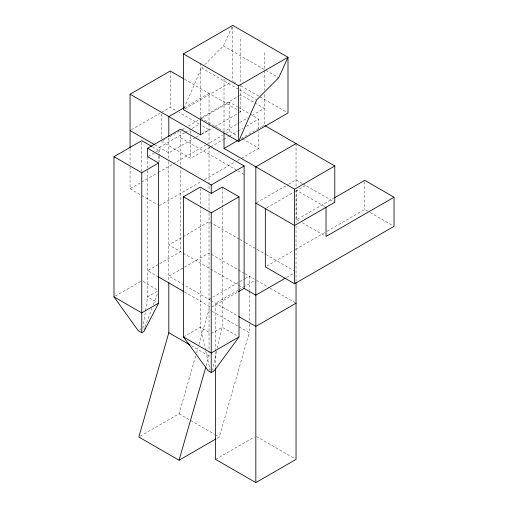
<?xml version="1.0" encoding="UTF-8"?>
<svg xmlns="http://www.w3.org/2000/svg" width="508" height="508" viewBox="0 0 508 508"><rect width="100%" height="100%" fill="white"/><g stroke="black" fill="none" stroke-linecap="round" stroke-linejoin="round"><path stroke-width="0.38" stroke-dasharray="2.54 1.91" d="M142.869 328.32L145.415 311.436M145.529 310.667L147.612 296.85L147.612 169.355M216.694 351.149L212.433 369.659L213.665 370.37M217.399 348.069L222.193 327.247L222.193 206.877M140.202 436.22L179.051 413.791L195.682 355.943M196.558 352.901L198.088 347.574M198.965 344.526L209.029 309.512L249.25 332.734L219.266 437.007L216.541 438.582M206.184 365.849L209.029 355.949L209.029 351.238M144.774 327.577L143.948 329.8L142.856 329.165M145.053 326.835L151.956 308.305M153.333 304.597L157.474 293.484M184.061 108.185L201.511 67.932L202.609 66.834M204.807 64.63L223.469 45.917L232.15 26.816M131.426 129.731L160.134 113.157M161.506 112.363L170.275 107.302L176.397 110.833M183.813 107.931L209.029 93.37L209.029 123.361M184.81 108.826L230.74 82.315M200.622 63.125L200.622 118.066L238.792 96.025M239.478 95.631L240.836 94.844L264.236 108.356L250.603 116.224M162.877 140.703L166.999 138.322M169.748 136.735L181.426 129.997M182.112 129.597L185.547 127.616M188.29 126.028L198.596 120.078M201.339 118.491L229.502 102.235L237.668 106.947M184.601 132.804L159.309 147.403L159.309 155.277M185.28 132.41L190.068 129.648M192.1 128.473L199.523 124.187L179.121 112.408M148.298 156.299L155.15 152.337M155.835 151.943L158.579 150.362L158.579 152.737M195.396 137.547L168.815 152.895L155.226 145.047M196.082 137.154L200.851 134.398M201.536 134.004L209.029 129.673L200.203 124.581M201.301 134.556L214.255 127.083M214.935 126.689L238.792 112.909M239.478 112.522L240.836 111.735L240.836 83.858M218.675 128.486L224.022 131.572L239.014 122.917M239.7 122.523L247.879 117.799M130.061 166.732L130.061 188.779L141.034 182.442M141.719 182.048L157.493 172.936M158.178 172.542L172.58 164.23M173.266 163.83L205.499 145.225M206.184 144.824L222.644 135.325M226.073 133.344L229.502 131.362L237.668 136.074M161.506 141.497L190.754 158.382L209.982 147.276M210.668 146.882L223.037 139.744M223.723 139.344L228.53 136.569M229.216 136.176L237.458 131.413M238.144 131.02L242.957 128.245M246.386 126.257L258.75 119.12L258.75 128.568M241.059 138.621L260.826 127.21M261.512 126.816L264.236 125.241L264.236 94.228M159.309 205.664L201.828 181.115M204.572 179.527L234.747 162.109M237.49 160.522L258.75 148.247L258.75 131.718M256.508 202.736L287.865 184.633M288.544 184.239L296.043 179.908L302.152 183.439M266.7 207.829L294.723 191.649M295.408 191.256L305.549 185.401M115.329 296.069L141.084 281.197M157.207 291.306L147.612 296.85L157.207 302.387M324.663 206.566L296.774 190.462L296.774 219.596L333.87 198.177M139.954 329.578L141.161 328.886M209.029 299.383L244.475 278.917M245.154 278.524L249.25 276.161L249.25 290.303M266.706 266.084L294.824 249.847M295.51 249.453L326.371 231.635M327.057 231.242L364.776 209.461L369.538 212.211M238.106 290.195L215.614 303.181L215.614 350.755M238.785 289.801L242.875 287.439M243.561 287.045L254.464 280.753M211.912 307.01L237.96 291.967M183.439 336.956L200.254 327.247L209.855 332.784M286.499 277.451L294.678 272.726M211.226 333.578L222.193 327.247L237.668 336.175M208.788 370.37L210.02 369.659L205.759 351.149M215.614 459.384L254.464 436.95M223.469 45.917L278.676 77.794M233.477 81.521L236.201 83.09M240.976 85.846L286.639 112.211M201.511 67.932L239.001 89.573M239.681 89.967L256.038 99.409M238.347 107.34L249.231 113.621M249.911 114.014L258.75 119.12M184.556 79.235L238.811 110.56M239.484 110.954L240.836 111.735M242.43 138.824L258.75 148.247M370.218 212.604L394.024 226.346M200.622 118.066L218.002 128.099M302.832 183.833L334.797 202.286M180.511 137.693L237.287 170.472M237.973 170.866L244.126 174.422M296.774 219.596L299.498 221.164M302.216 222.733L325.342 236.087M152.521 146.863L158.579 150.362M239.179 239.109L209.029 221.704L168.815 244.926L209.925 268.662M239.865 239.503L244.659 242.272M245.345 242.672L265.214 254.14M265.9 254.54L294.672 271.151M130.061 188.779L140.945 195.059M141.624 195.453L157.27 204.483M244.475 273.412L209.029 252.946L168.815 276.161L210.35 300.139M245.154 273.806L254.514 279.203M256.508 280.359L269.462 287.833M270.142 288.226L296.043 303.181M210.61 269.056L237.973 284.855M238.658 285.248L242.761 287.617M211.004 300.52L238.106 316.166M158.579 277.006L147.612 270.675L180.511 251.676L180.511 168.567M184.544 291.998L209.855 306.61M143.104 281.584L158.579 290.519M191.306 345.719L209.029 355.949M256.508 436.556L294.678 458.597M179.051 413.791L214.497 434.251M215.176 434.645L219.266 437.007M205.581 350.38L200.254 327.247L200.254 188.671M364.776 181.908L364.776 209.461M296.043 143.605L296.043 187.052M296.043 190.227L296.043 222.752M296.043 225.927L296.043 281.311M264.236 52.629L264.236 69.894M264.236 70.682L264.236 90.303M249.25 291.09L249.25 320.948M249.25 324.091L249.25 332.734M240.836 39.122L240.836 83.071M232.797 26.968L232.797 81.128M229.502 102.235L229.502 131.362M224.022 78.988L224.022 131.572M222.193 187.084L222.193 206.083M215.614 351.549L215.614 367.405M209.029 124.149L209.029 190.767M209.029 193.935L209.029 212.185M209.029 212.979L209.029 350.45M190.754 130.829L190.754 135.547M190.754 136.334L190.754 158.382M180.511 130.785L180.511 167.773M170.275 70.993L170.275 107.302M168.815 137.897L168.815 158.445M168.815 161.62L168.815 281.661M161.506 113.938L161.506 139.135M159.309 156.064L159.309 161.576M158.579 155.899L158.579 161.442M147.612 156.693L147.612 168.567M141.757 142.234L141.757 171.533M130.061 148.628L130.061 165.945"/><path stroke-width="0.76" d="M168.815 282.448L168.815 332.734L138.836 437.007L179.051 460.223L215.862 438.975M179.051 460.223L205.746 367.367M285.14 278.238L255.829 295.161L244.126 288.404L244.126 165.976L180.511 129.254L147.612 148.247L147.612 156.693L158.579 163.024L158.579 303.181L143.948 331.445L141.757 332.708L138.151 330.619L113.976 296.85L113.976 156.693L141.757 140.653L151.854 146.475M239.008 336.956L214.281 370.726L211.226 372.491L208.166 370.726L183.439 336.956L183.439 196.799L200.254 187.084L211.226 193.421L222.193 187.084L239.008 196.799L239.008 336.956L211.226 352.996L183.439 336.956M183.439 53.892L232.797 25.4L287.998 57.271L287.998 112.998L238.646 141.491L183.439 109.62L183.439 53.892L238.646 85.769L287.998 57.271L278.676 77.794L256.718 99.803L238.646 141.491L238.646 85.769M130.061 147.841L130.061 94.215L170.275 70.993L183.877 78.842M183.813 107.931L168.815 116.586L168.815 136.315M113.976 156.693L141.757 172.733L158.579 163.024M224.022 133.109L224.022 148.457L237.655 140.589M147.612 148.247L211.226 184.976L244.126 165.976M296.043 143.605L255.829 166.821L255.829 482.6L296.043 459.384L296.043 282.092M183.439 196.799L211.226 212.839L239.008 196.799M224.022 148.457L294.583 189.198L334.797 165.976L334.797 202.286L294.583 225.501L255.829 203.13M334.556 197.783L364.776 180.334L394.024 197.218L394.024 226.346L294.583 283.762L265.335 266.878L265.335 208.617M158.579 303.181L141.757 312.89L113.976 296.85M394.024 197.218L326.022 236.48L326.022 207.353M238.646 291.573L244.126 288.404M296.043 303.181L255.829 326.403L238.785 316.56M264.916 125.628L334.797 165.976M130.061 94.215L200.622 134.95L200.622 118.834M130.061 130.518L154.546 144.653M158.579 277.006L183.858 291.605M168.815 332.734L189.948 344.932M255.829 482.6L215.614 459.384L215.614 368.198M294.583 189.198L294.583 283.762M211.226 184.976L211.226 193.421M211.226 212.839L211.226 372.491M141.757 172.733L141.757 332.708"/></g></svg>
